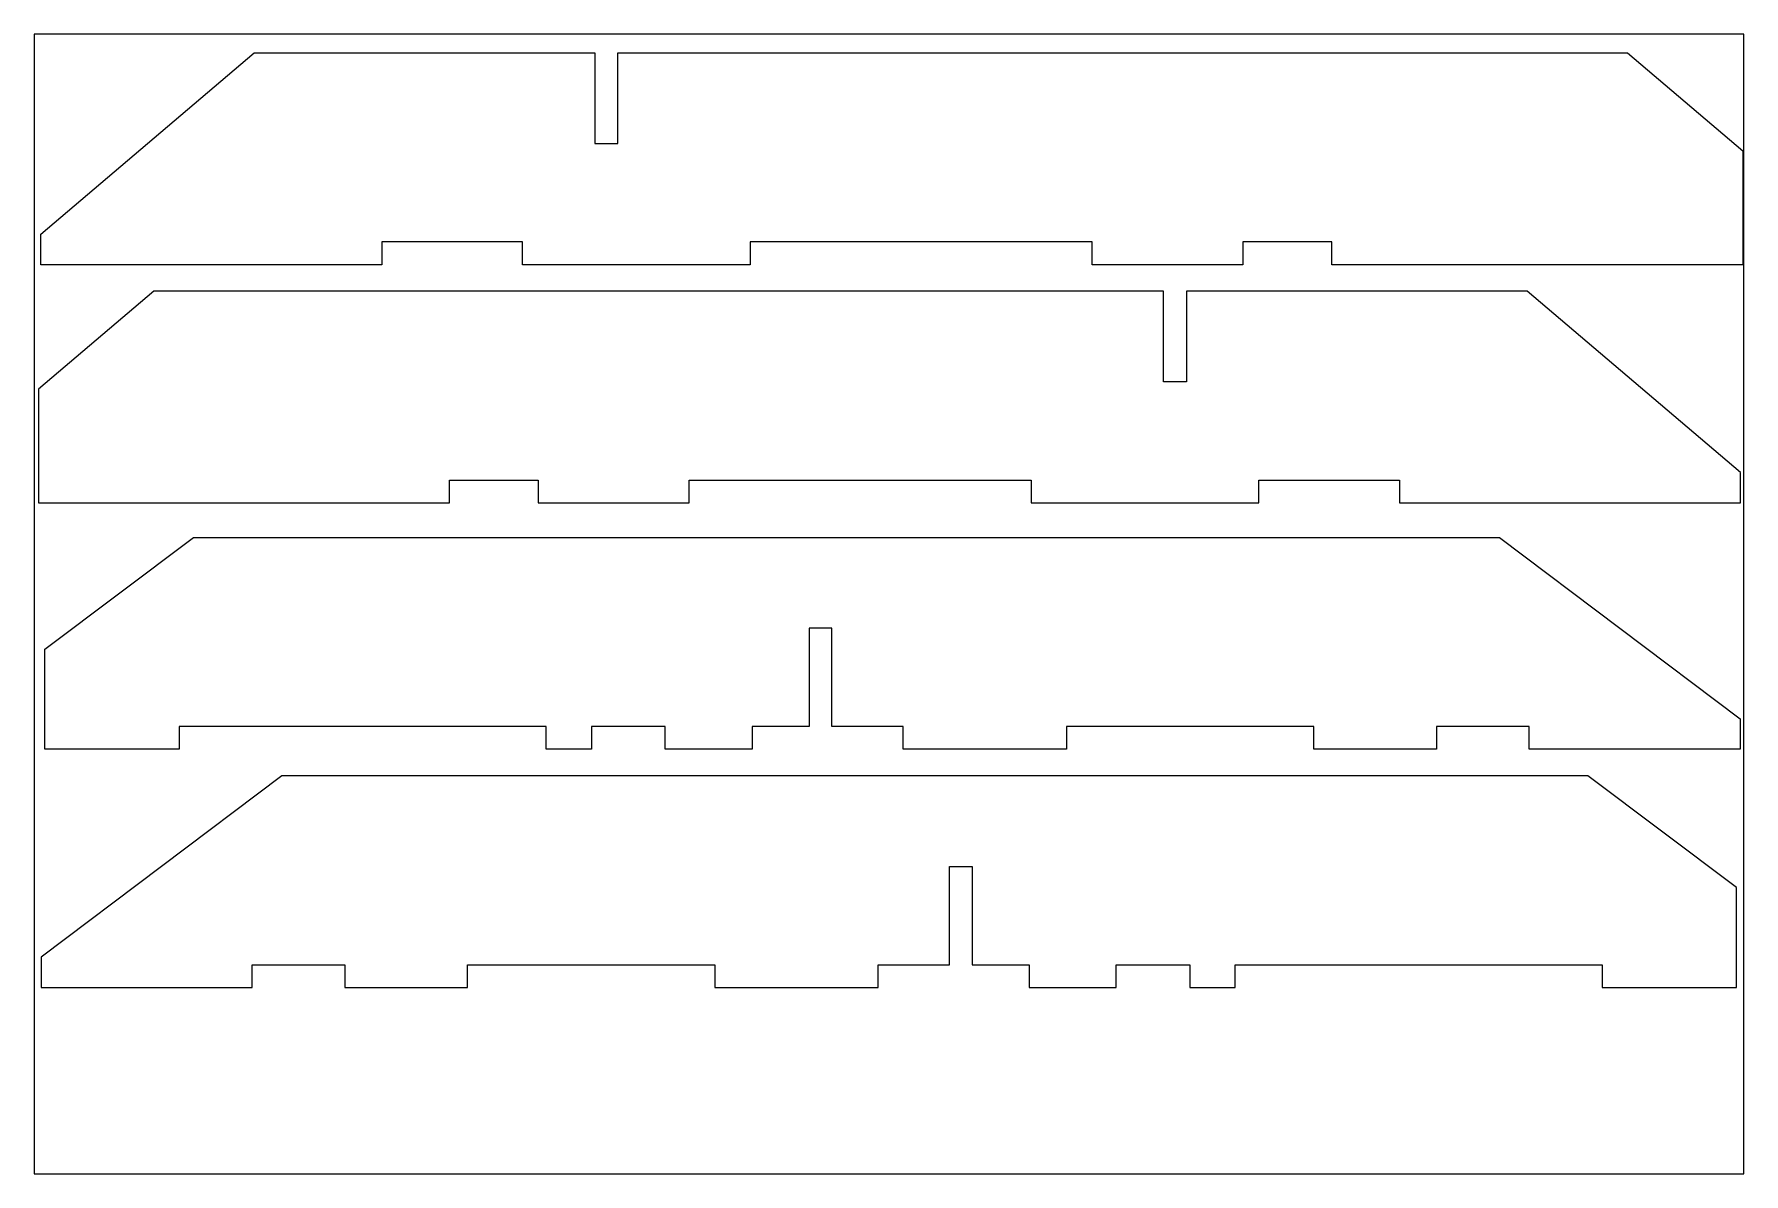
# Model space of a CAD drawing. Header units: millimetres. Extents: x 35122 to 36022, y -9910 to -9310.
import ezdxf

# ---------------------------------------------------------------- set-up
doc = ezdxf.new("R2010")
doc.units = ezdxf.units.MM
doc.header["$MEASUREMENT"] = 0
doc.layers.add('90X60', color=6, linetype='Continuous', true_color=0xff00ff)
doc.layers.add('CORTE', color=172, linetype='Continuous', true_color=0x0000bf)

msp = doc.modelspace()

# ---------------------------------------------------------------- linework, layer by layer
at = {"layer": '90X60'}
for p, q in [((36021.84, -9310.16), (35121.84, -9310.16)), ((35121.84, -9310.16), (35121.84, -9910.16)), ((36021.84, -9910.16), (36021.84, -9310.16)), ((35121.84, -9910.16), (36021.84, -9910.16))]:
    msp.add_line(p, q, dxfattribs=at)
at = {"layer": 'CORTE'}
for p, q in [((35125.28, -9415.52), (35237.72, -9320.01)), ((35237.72, -9320.01), (35417.01, -9320.01)), ((35417.01, -9320.01), (35417.01, -9367.76)), ((35429.03, -9367.76), (35429.03, -9320.01)), ((35429.03, -9320.01), (35960.53, -9320.01)), ((35960.53, -9320.01), (36021.25, -9371.59)), ((35417.01, -9367.76), (35429.03, -9367.76)), ((36021.25, -9371.59), (36021.25, -9431.55)), ((35125.28, -9431.55), (35125.28, -9415.52)), ((35378.87, -9419.52), (35304.79, -9419.52)), ((35304.79, -9419.52), (35304.79, -9431.55)), ((35378.87, -9431.55), (35378.87, -9419.52)), ((35678.73, -9419.52), (35498.81, -9419.52)), ((35498.81, -9419.52), (35498.81, -9431.55)), ((35678.73, -9431.55), (35678.73, -9419.52)), ((35804.92, -9419.52), (35758.19, -9419.52)), ((35758.19, -9419.52), (35758.19, -9431.55)), ((35804.92, -9431.55), (35804.92, -9419.52)), ((35304.79, -9431.55), (35125.28, -9431.55)), ((35498.81, -9431.55), (35378.87, -9431.55)), ((35758.19, -9431.55), (35678.73, -9431.55)), ((36021.25, -9431.55), (35804.92, -9431.55)), ((35184.9, -9445.43), (35124.18, -9497.01)), ((35716.4, -9445.43), (35184.9, -9445.43)), ((35716.4, -9493.19), (35716.4, -9445.43)), ((35907.71, -9445.43), (35728.42, -9445.43)), ((35728.42, -9445.43), (35728.42, -9493.19)), ((36020.16, -9540.95), (35907.71, -9445.43)), ((35728.42, -9493.19), (35716.4, -9493.19)), ((35124.18, -9497.01), (35124.18, -9556.97)), ((35340.52, -9556.97), (35340.52, -9544.95)), ((35340.52, -9544.95), (35387.24, -9544.95)), ((35387.24, -9544.95), (35387.24, -9556.97)), ((35466.7, -9556.97), (35466.7, -9544.95)), ((35466.7, -9544.95), (35646.62, -9544.95)), ((35646.62, -9544.95), (35646.62, -9556.97)), ((35766.57, -9556.97), (35766.57, -9544.95)), ((35766.57, -9544.95), (35840.65, -9544.95)), ((35840.65, -9544.95), (35840.65, -9556.97)), ((36020.16, -9556.97), (36020.16, -9540.95)), ((35124.18, -9556.97), (35340.52, -9556.97)), ((35387.24, -9556.97), (35466.7, -9556.97)), ((35646.62, -9556.97), (35766.57, -9556.97)), ((35840.65, -9556.97), (36020.16, -9556.97)), ((35127.51, -9633.98), (35205.63, -9575.09)), ((35205.63, -9575.09), (35893.18, -9575.09)), ((35893.18, -9575.09), (36019.89, -9670.61)), ((35541.82, -9622.85), (35529.8, -9622.85)), ((35529.8, -9622.85), (35529.8, -9674.61)), ((35541.82, -9674.61), (35541.82, -9622.85)), ((35127.51, -9670.61), (35127.51, -9633.98)), ((35127.51, -9686.63), (35127.51, -9670.61)), ((35391.34, -9674.61), (35198.23, -9674.61)), ((35198.23, -9674.61), (35198.23, -9686.63)), ((35391.34, -9686.63), (35391.34, -9674.61)), ((35453.94, -9674.61), (35415.26, -9674.61)), ((35415.26, -9674.61), (35415.26, -9686.63)), ((35453.94, -9686.63), (35453.94, -9674.61)), ((35529.8, -9674.61), (35499.79, -9674.61)), ((35499.79, -9674.61), (35499.79, -9686.63)), ((35579.39, -9674.61), (35541.82, -9674.61)), ((35579.39, -9686.63), (35579.39, -9674.61)), ((35795.46, -9674.61), (35665.23, -9674.61)), ((35665.23, -9674.61), (35665.23, -9686.63)), ((35795.46, -9686.63), (35795.46, -9674.61)), ((35908.91, -9674.61), (35860, -9674.61)), ((35860, -9674.61), (35860, -9686.63)), ((35908.91, -9686.63), (35908.91, -9674.61)), ((36019.89, -9670.61), (36019.89, -9686.63)), ((35198.23, -9686.63), (35127.51, -9686.63)), ((35415.26, -9686.63), (35391.34, -9686.63)), ((35499.79, -9686.63), (35453.94, -9686.63)), ((35665.23, -9686.63), (35579.39, -9686.63)), ((35860, -9686.63), (35795.46, -9686.63)), ((36019.89, -9686.63), (35908.91, -9686.63)), ((35252.26, -9700.61), (35125.56, -9796.13)), ((35939.82, -9700.61), (35252.26, -9700.61)), ((36017.93, -9759.49), (35939.82, -9700.61)), ((35603.62, -9800.13), (35603.62, -9748.37)), ((35603.62, -9748.37), (35615.65, -9748.37)), ((35615.65, -9748.37), (35615.65, -9800.13)), ((36017.93, -9796.13), (36017.93, -9759.49)), ((35125.56, -9796.13), (35125.56, -9812.15)), ((35236.54, -9812.15), (35236.54, -9800.13)), ((35236.54, -9800.13), (35285.44, -9800.13)), ((35285.44, -9800.13), (35285.44, -9812.15)), ((35349.98, -9812.15), (35349.98, -9800.13)), ((35349.98, -9800.13), (35480.22, -9800.13)), ((35480.22, -9800.13), (35480.22, -9812.15)), ((35566.06, -9812.15), (35566.06, -9800.13)), ((35566.06, -9800.13), (35603.62, -9800.13)), ((35615.65, -9800.13), (35645.65, -9800.13)), ((35645.65, -9800.13), (35645.65, -9812.15)), ((35691.51, -9812.15), (35691.51, -9800.13)), ((35691.51, -9800.13), (35730.18, -9800.13)), ((35730.18, -9800.13), (35730.18, -9812.15)), ((35754.1, -9812.15), (35754.1, -9800.13)), ((35754.1, -9800.13), (35947.22, -9800.13)), ((35947.22, -9800.13), (35947.22, -9812.15)), ((36017.93, -9812.15), (36017.93, -9796.13)), ((35125.56, -9812.15), (35236.54, -9812.15)), ((35285.44, -9812.15), (35349.98, -9812.15)), ((35480.22, -9812.15), (35566.06, -9812.15)), ((35645.65, -9812.15), (35691.51, -9812.15)), ((35730.18, -9812.15), (35754.1, -9812.15)), ((35947.22, -9812.15), (36017.93, -9812.15))]:
    msp.add_line(p, q, dxfattribs=at)

doc.saveas('drawing.dxf')
